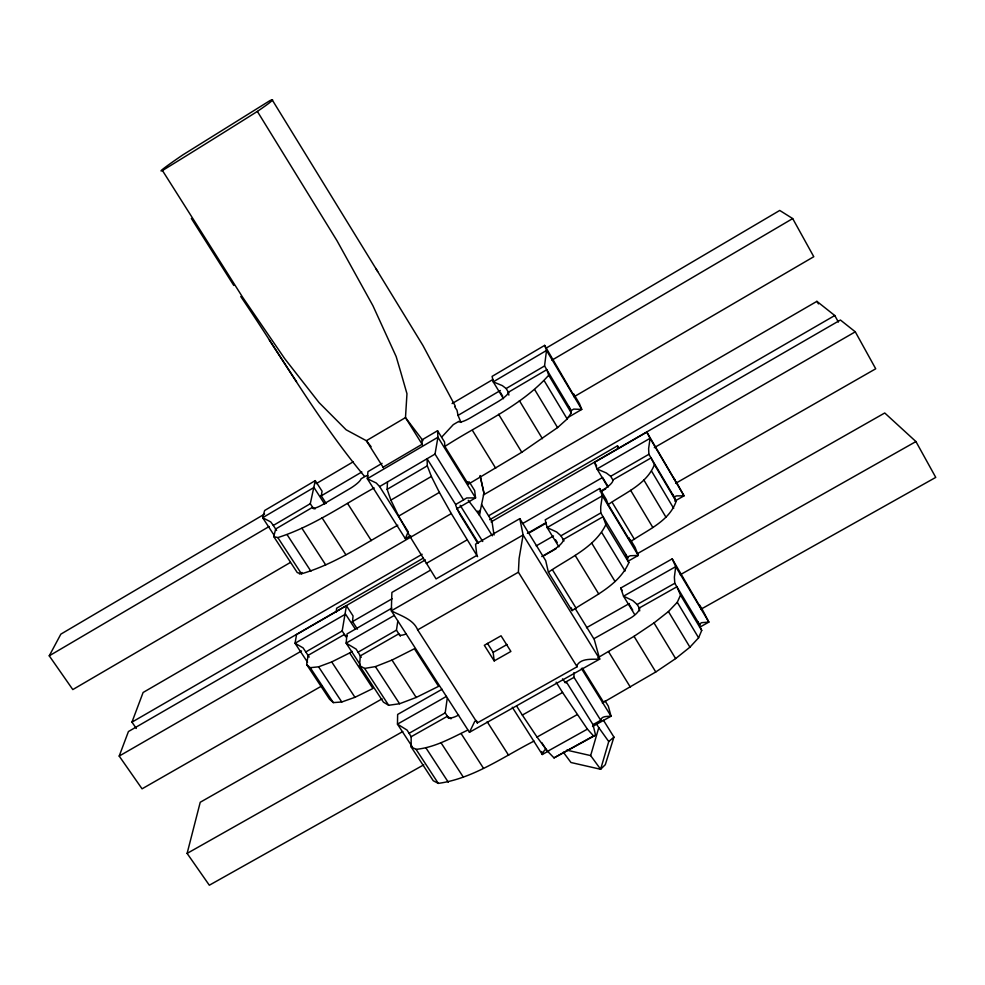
<?xml version="1.0" encoding="UTF-8"?>
<svg xmlns="http://www.w3.org/2000/svg" width="985" height="985" viewBox="0 0 985 985"><rect width="100%" height="100%" fill="white"/><g stroke="black" fill="none" stroke-linecap="round" stroke-linejoin="round"><path stroke-width="1.48" d="M534.055 741.089C503.187 756.775 473.268 778.63 438.288 783.383L433.24 780.723L411.151 746.913L411.151 736.718L447.387 716.28A12.743 4.322 -33.2 0 0 458.616 715.024M492.352 535.828L479.412 515.02L479.449 510.439M448.458 717.942L445.208 712.894L447.202 698.587M592.835 724.714L600.739 720.306C601.232 715.787 607.733 716.514 611.057 716.218L608.311 706.122L605.073 700.889M573.886 672.718L574.009 677.348L600.739 720.306M455.661 504.48L463.541 499.9L435.025 454.085L437.931 437.254L437.549 430.728L422.011 439.864L422.122 444.272L383.079 467.21M571.386 607.917L572.076 610.638L548.374 572.211L545.702 560.65L519.821 518.639L475.546 544.176L476.826 555.429L436.06 578.921L410.474 537.305L398.654 516.128L390.873 500.121L387.142 489.348L387.487 481.936M430.273 570.29L391.895 592.441L391.316 610.823C400.636 615.687 413.404 619.306 417.665 629.883L477.294 722.904L577.111 666.759L577.235 664.9C581.95 657.882 592.354 659.593 599.705 659.1L594.25 639.462L575.289 608.668M359.562 665.601L364.622 668.421L375.408 666.611L391.993 660.061L414.402 648.746L438.596 686.336L416.212 697.454L399.578 703.746L388.669 705.272L383.424 702.145L359.562 665.601L360.301 655.887L398.814 633.811A13.605 3.928 -32.9 0 0 405.943 633.995M400.378 636.236L396.462 630.154L397.817 621.079M307.542 662.216L295.032 643.279L296.559 634.549L346.425 605.738L342.177 630.991L346.264 637.246M336.156 612.264L336.636 608.225L423.156 558.199M306.667 664.592L310.25 667.682L318.586 666.82L331.711 661.92L349.663 652.944L372.896 688.503L354.957 697.306L341.77 701.985L333.324 702.613L329.556 699.239L306.667 664.592L308.071 655.382L344.442 634.451A12.916 3.534 -33.3 0 0 347.336 635.731M274.347 535.606L262.65 517.704L264.645 510.501L315.274 480.643L310.287 503.704L313.538 508.74M468.232 500.281L479.412 515.02L483.955 493.116L480.237 476.309M397.792 525.214C366.334 542.353 336.18 563.74 301.472 573.799L297.273 572.593L273.781 536.628L275.665 529.007L312.602 507.3A13.137 2.733 -32.7 0 0 323.129 504.357L349.355 488.954A13.162 2.746 -32.5 0 0 360.978 478.87L366.469 475.644L368.168 475.977M423.759 764.828L209.325 885.22L187.113 853.404L200.238 802.258L382.057 698.857M603.411 720.183L613.938 737.1L605.295 764.692L600.628 769.273L590.643 755.593L598.781 727.632L596.381 723.778M613.938 737.1L608.742 741.557L600.628 769.273L570.98 762.513L563.321 752.208M382.057 463.344L367.947 471.643L367.319 478.722L405.34 538.66L408.295 531.481M463.541 499.9L466.742 497.954L475.558 497.893L474.647 490.555L469.279 481.899M630.462 541.701C646.689 530.312 669.32 521.422 676.141 501.303L672.496 494.138M322.144 685.732L142.062 788.825L119.197 756.074L128.432 731.535L425.36 559.923M136.312 728.444L131.953 722.14L143.108 692.48L451.315 513.591L477.59 556.66M608.151 504.591C624.453 493.14 646.776 484.361 654.422 464.625L651.06 457.926L612.855 479.929A13.174 3.669 -30.7 0 1 602.746 490.013L600.099 491.527M519.821 518.639L523.109 534.978L391.316 610.823L469.451 732.298L474.733 721.402L476.395 720.528L477.294 722.904M602.327 702.982L655.776 671.979L675.636 658.596L689.919 647.182L698.599 637.8L701.714 630.462L697.799 621.67M572.162 610.589C592.145 596.812 618.592 586.124 628.849 562.644L625.734 554.272M597.944 657.709L634.032 636.322L654.015 622.914L668.433 611.55L677.274 602.278L680.537 595.125L676.88 586.777L639.29 607.991A12.916 4.445 -30.9 0 1 629.538 618.642L594.078 638.637M548.497 572.137C568.591 558.286 594.718 547.623 605.873 524.611L603.054 516.731L563.26 539.546A13.753 4.026 -31.4 0 1 552.376 550.467L541.775 556.55M290.403 562.447L72.804 689.574L49.25 655.825L60.848 634.143L264.596 514.059M467.924 484.398L521.779 452.275L557.572 427.601L567.175 418.97L571.263 412.85L569.034 406.817M444.518 446.673C479.486 423.821 520.622 406.842 548.707 375.223L546.786 369.683L508.408 392.239A13.322 2.82 -31.4 0 1 497.548 401.917L470.682 417.702A13.285 2.807 -31.6 0 1 458.875 421.346L453.297 424.621L442.019 436.774M573.455 394.012L574.44 396.524L544.656 345.378L492.118 376.368L493.226 381.86L503.495 398.74M316.197 483.647L353.233 461.817M452.078 403.567L493.029 379.422M545.887 348.271L779.738 210.445L792.691 218.572L813.782 256.716L574.033 396.77M49.25 655.825L269.127 526.507M320.778 496.12L361.84 471.975M461.005 422.442L458.037 415.399L500.368 390.503M551.945 360.165L792.691 218.572M276.6 530.447L273.325 525.436L310.287 503.704M567.188 417.923L581.753 409.428L546.515 350.463L493.226 381.86L502.325 385.615L506.155 388.521L544.545 365.952L546.515 350.463L544.656 345.378M273.781 536.628L277.832 537.576C312.38 526.581 342.62 505.33 374.14 487.92M407.544 530.669L379.607 486.565L435.025 454.085M387.142 489.348L427.305 465.831L427.071 458.739L455.636 504.505A13.815 1.675 59.9 0 0 460.34 515.093L477.639 543.067M390.873 500.121L431.368 476.457L427.305 465.831M299.403 573.984L302.026 572.457M398.654 516.128L439.384 492.401L431.368 476.457M405.34 538.66L410.646 535.581M457.015 508.654L475.558 497.893L437.931 437.254L367.319 478.722L376.282 483.019L379.607 486.565M483.327 494.987L816.897 301.348L834.763 315.52L838.383 322.07M131.953 722.14L422.134 554.26M488.683 515.758L834.763 315.52M489.705 519.723L617.484 445.836L619.036 448.446M491.084 521.927L840.427 320.026L855.288 331.822L875.714 368.784L675.624 483.339M607.905 487.095L597.009 468.958L594.509 462.359L646.837 432.119L676.498 482.847M426.246 563.445L467.087 539.866M119.197 756.074L301.558 650.962M352.137 621.806L392.067 598.794M522.518 523.614L602.377 477.577M654.299 447.658L855.288 331.822M309.179 657.081L305.793 651.947L342.177 630.991M674.787 501.119L684.021 495.837L650.063 438.325L597.009 468.958L606.378 472.997L610.675 476.309L648.906 454.282L648.622 448.643L650.063 438.325L646.837 432.119M391.845 608.127L347.028 633.934L346.129 643.119L360.227 664.715M628.996 537.712L630.535 541.652L608.201 504.566L606.354 499.617L599.668 488.511L545.21 519.858L547.118 527.578L558.926 546.835M527.381 533.377L545.887 522.727M528.44 533.353L545.752 523.392M601.7 491.207L605.689 488.905M394.382 615.379L346.129 643.119L356.139 649.115L361.249 657.352M349.663 652.944L352.322 651.417M536.197 545.887L553.521 535.951M357.937 652.255L396.462 630.154M627.802 561.376L638.268 555.429L602.364 495.812L547.118 527.578L556.722 532.023L560.957 535.791L600.776 512.951L600.715 506.77L602.364 495.812L599.668 488.511M543.178 556.106L556.34 548.571M417.665 629.883L518.393 572.211L519.095 558.483L523.109 534.978L599.705 659.1L469.451 732.298M637.406 553.644L884.739 412.986L915.939 441.563L935.75 477.393L701.197 609.075M494.199 660.91L484.325 645.298L501.045 635.793L510.895 651.454L494.199 660.91L493.153 652.378L507.115 644.461M442.093 689.266L397.644 714.445L397.46 724.123L412.296 746.839M634.66 614.517L623.53 596.196L620.722 588.033L672.213 558.852L701.406 608.964L699.485 604.802M446.464 696.395L397.46 724.123L407.1 730.119L411.41 737.125M187.113 853.404L402.791 731.535M586.494 627.716L629.353 603.51M680.241 574.747L915.939 441.563M408.96 733.369L445.208 712.894M699.547 627.31L708.868 622.101L675.722 566.646L623.53 596.196L632.826 600.628L637.172 604.507L674.787 583.268L674.38 577.148L675.722 566.646L672.213 558.852M564.737 682.556L574.009 677.348M516.657 706.11L522.333 715.073L562.57 692.492L587.405 729.122L593.536 735.906L595.58 735.216L592.995 724.615L566.227 681.718A13.618 1.588 60.5 0 1 563.051 679.613L562.521 678.85M522.333 715.073L537.034 737.063L577.099 714.679M537.034 737.063L547.586 751.296L587.405 729.122M548.891 750.829L542.279 754.51L512.286 707.23M592.539 726.524L611.057 716.218L581.372 668.396M547.586 751.296L554.026 757.884L593.536 735.906M595.58 735.216L554.026 757.884M411.151 746.913L416.064 749.339C434.607 747.578 451.228 738.048 467.74 730.107M566.757 750.139L590.643 755.593M447.387 716.28L451.007 718.828M312.602 507.3L314.978 508.986M364.512 476.371C317.798 420.349 281.673 356.681 240.759 296.522M371.086 446.661L366.358 440.714L346.129 429.792L319.017 402.557L284.776 358.749L242.975 297.778L162.451 170.54A268.523 4.186 -31.9 0 1 163.695 168.472A451.031 7.006 -31.9 0 1 182.631 155.027L269.939 100.618A426.899 6.329 -32.2 0 1 270.567 101.898A260.926 3.952 -32.1 0 1 257.368 111.416A160.764 2.376 -32 0 1 162.451 170.54M422.959 440.615L405.488 417.603L406.965 393.741L400.809 372.305L396.167 356.582L372.946 305.756L336.944 240.623L257.368 111.416M598.781 727.632L608.742 741.557M454.639 406.706L457.003 410.203L458.037 415.399M310.25 667.682L333.324 702.613M318.586 666.82L341.77 701.985M331.711 661.92L354.957 697.306M296.559 381.749L269.348 340.034M375.408 666.611L399.578 703.746M287.189 534.793L310.928 571.263M425.988 747.96L448.298 782.225M364.622 668.421L388.669 705.272M277.832 537.576L301.472 573.799M416.064 749.339L438.288 783.383M301.902 528.206L325.703 564.91M440.985 742.715L463.332 777.177M346.425 605.738L353.049 615.945L352.531 621.584L357.444 629.156M355.487 629.39L345.55 614.123L295.032 643.279L303.072 647.871L305.793 651.947M391.993 660.061L416.212 697.454M322.033 517.778L345.833 554.703M461.103 733.554L483.438 768.214M315.274 480.643L322.07 491.219L321.258 495.849L326.121 503.409M324.742 504.246L313.969 487.476L262.65 517.704L270.715 521.902L273.325 525.436M347.594 503.483L371.333 540.617M487.169 721.734L508.629 755.298M487.464 643.377L493.153 652.378M541.812 742.665L546.712 750.398C545.296 746.95 542.907 753.217 542.279 754.51L541.775 751.493M191.361 218.461L233.777 285.441M383.399 467.715L366.358 440.714L405.488 417.603L422.442 444.789M556.131 682.199L562.57 692.492M460.192 505.342L482.736 541.504M456.572 508.038L478.402 543.006M481.554 504.554L491.995 521.397L494.039 535.077M582.418 668.138L603.583 702.268M518.393 572.211L577.111 666.759M437.549 430.728L444.555 442.019L444.875 446.451L468.281 484.177L468.01 481.8M552.486 569.859L576.176 608.324M272.143 99.781L377.686 271.515M472.394 430.322L495.701 468.22M608.57 651.725L630.437 687.284M575.154 555.405L598.708 593.93M560.957 535.791L564.085 540.913M555.614 539.891L557.165 542.427M375.765 268.376L422.947 345.513L455.329 406.214M498.595 414.266L521.779 452.275M634.032 636.322L655.776 671.979M816.897 301.348L818.449 303.897M506.155 388.521L508.531 392.436M637.172 604.507L639.548 608.41M620.722 588.033L622.274 590.594M500.318 392.289L502.695 396.192M628.861 603.78L632.715 610.121M591.64 542.994L615.034 581.482M601.872 532.713L625.069 571.029M519.39 400.673L542.427 438.707M654.015 622.914L675.636 658.596M534.683 389.617L557.572 427.601M668.433 611.55L689.919 647.182M600.776 512.951L627.987 558.002L628.344 556.648L630.265 555.749L638.268 555.429L635.079 547.352L630.683 540.051M605.873 524.611L628.849 562.644M594.509 462.359L596.627 465.905M602.598 477.454L608.127 486.652M544.446 381.133L567.175 418.97M677.274 602.278L698.599 637.8M612.141 502.301L634.463 539.423M573.689 393.951L579.439 403.591L581.753 409.428L573.75 409.095L571.251 410.511L544.545 365.952M701.135 607.252L708.868 622.101L701.652 622.68L700.027 623.702L699.879 625.143L674.787 583.268M630.634 490.321L652.833 527.492M610.675 476.309L613.039 480.237M548.707 375.223L571.263 412.85M680.537 595.125L701.714 630.462M651.774 471.446L673.678 508.383M643.858 480.015L665.922 517.125M648.906 454.282L674.626 497.733L674.848 496.6L676.56 495.886L684.021 495.837L676.461 482.293M654.422 464.625L676.141 501.303M439.384 492.401L451.315 513.591M674.122 478.328L675.304 480.581M617.484 445.836L618.568 448.298M477.774 511.067L479.412 515.02M483.955 493.116L480.077 475.558M508.408 392.239L508.863 395.108M639.29 607.991L639.708 610.872"/></g></svg>
